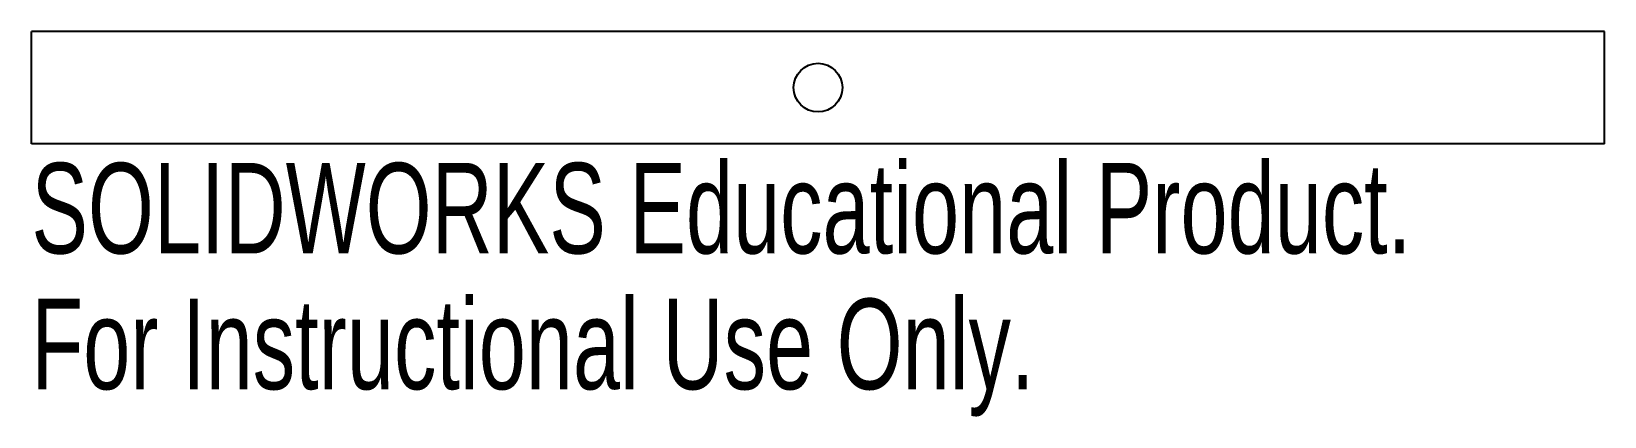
# Paper-space layout '_Top' of a CAD drawing. Header units: millimetres. Extents: x -42 to 42, y -20.6 to 0.
import ezdxf

# ---------------------------------------------------------------- set-up
doc = ezdxf.new("R2010")
doc.units = ezdxf.units.MM
doc.styles.add('SLDTEXTSTYLE0', font='TXT', dxfattribs={"width": 0.7})

psp = doc.layouts.new('_Top')

# ---------------------------------------------------------------- linework, layer by layer
at = {"color": 7, "linetype": 'Continuous', "lineweight": 25}
for p, q in [((42, 0), (-42, 0)), ((-42, -6), (-42, 0)), ((42, -6), (42, 0)), ((42, -6), (-42, -6))]:
    psp.add_line(p, q, dxfattribs=at)
psp.add_circle((0, -3), 1.3, dxfattribs=at)

# ---------------------------------------------------------------- texts
at = {"color": 7, "linetype": 'Continuous', "char_height": 4.83362, "attachment_point": 1, "style": 'SLDTEXTSTYLE0'}
for s, insert in [('SOLIDWORKS Educational Product.', (-42, -7.02)), ('For Instructional Use Only.', (-42, -14.27))]:
    psp.add_mtext(s, dxfattribs=dict(at, insert=insert))

doc.saveas('drawing.dxf')
